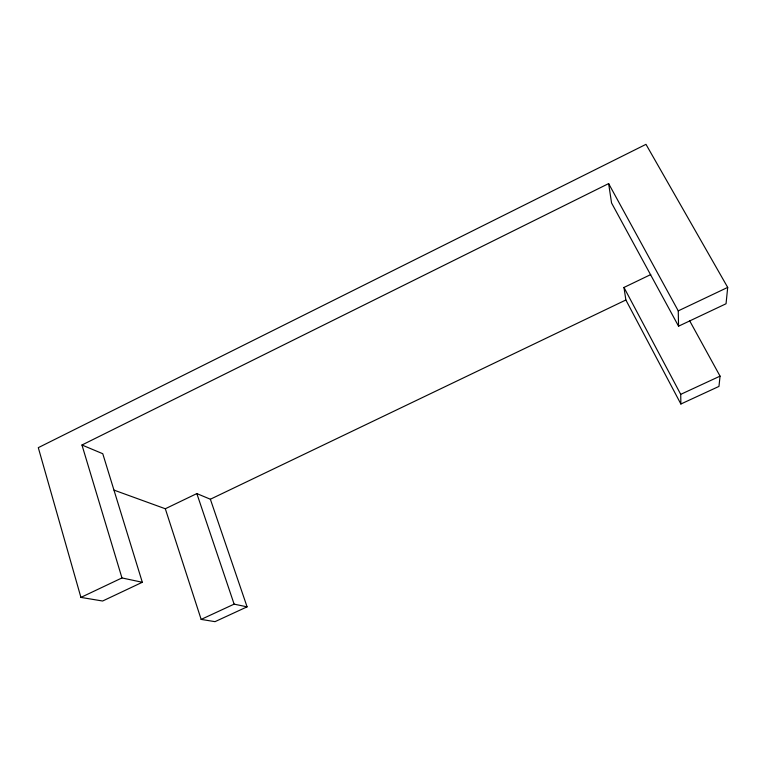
<?xml version="1.0" encoding="UTF-8"?>
<svg xmlns="http://www.w3.org/2000/svg" width="766" height="766" viewBox="0 0 766 766"><rect width="100%" height="100%" fill="white"/><g stroke="black" fill="none" stroke-linecap="round" stroke-linejoin="round"><path stroke-width="1.15" d="M142.313 582.275L102.625 601.013L80.918 597.403L38.3 447.66L645.987 144.343L727.7 287.403L726.044 303.757L678.561 326.192L611.555 202.98L608.635 183.591L81.962 445.008L121.957 577.937L142.313 582.275L102.768 453.721L81.962 445.008M689.601 320.686L720.05 376.135L718.968 386.409L680.878 404.008L625.87 299.994L623.974 287.451L650.736 274.573M114.077 490.144L165.312 508.758L196.843 493.582L210.363 499.231L625.87 299.994M678.561 326.192L678.255 310.872L727.7 287.403M80.918 597.403L121.957 577.937M680.878 404.008L680.715 394.356L720.05 376.135M165.312 508.758L201.152 619.407L234.118 604.144L247.083 606.844L210.363 499.231M247.083 606.844L215.007 621.657L201.152 619.407M608.635 183.591L678.255 310.872M623.974 287.451L680.715 394.356M196.843 493.582L234.118 604.144"/></g></svg>
